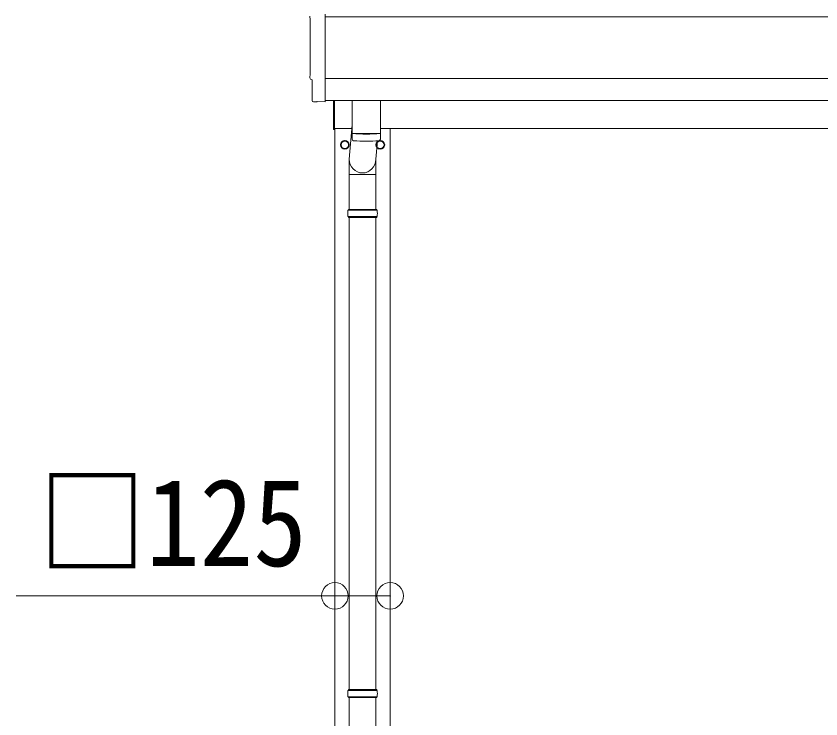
# Model space of a CAD drawing. Units: millimetres at full size, sheet at 1:60; details may follow other scales. Extents: x -16864 to 16864, y -11640 to 11640.
# Drawn here: x -11324 to -9504, y -6141 to -4553 of the extents above; entities that cross this region are included whole.
import ezdxf
from ezdxf.enums import TextEntityAlignment as Align

# ---------------------------------------------------------------- set-up
doc = ezdxf.new("R2010")
doc.units = ezdxf.units.MM
doc.header["$LTSCALE"] = 60
doc.header["$PDMODE"] = 32
doc.header["$PDSIZE"] = 60
for name, color, linetype, lineweight in [('0-2_TEXT1', 4, 'Continuous', 9), ('0-8_TABLE1', 6, 'Continuous', 9), ('0-9_DIM1', 7, 'Continuous', 9)]:
    doc.layers.add(name, color=color, linetype=linetype, lineweight=lineweight)
doc.styles.add('ＭＳ ゴシック', font='')
doc.styles.get('ＭＳ ゴシック').set_extended_font_data('MS Gothic')

msp = doc.modelspace()

# ---------------------------------------------------------------- linework, layer by layer
at = {"layer": '0-2_TEXT1'}
for p, q in [((-10625.27, -4547.93), (-10625.27, -4746.79)), ((-10625.27, -4554.05), (-6983.27, -4554.05)), ((-6983.27, -4693.94), (-10625.27, -4693.94)), ((-10644.9, -4746.79), (-10651.82, -4746.43)), ((-10625.27, -4743.76), (-6983.27, -4743.76)), ((-10606.27, -4809.16), (-10606.27, -4743.86)), ((-10604.27, -4743.86), (-10604.27, -4809.16)), ((-10604.27, -4809.16), (-10606.27, -4809.16)), ((-10604.27, -4806.66), (-10564.97, -4806.66)), ((-10603.27, -7806.66), (-10603.27, -4806.66)), ((-10500.27, -4806.66), (-7108.27, -4806.66)), ((-10478.27, -4806.66), (-10478.27, -7806.66)), ((-10572.17, -4843.41), (-10572.27, -4843.41)), ((-10572.17, -4843.91), (-10572.27, -4843.91)), ((-10509.36, -4843.41), (-10509.26, -4843.41)), ((-10509.36, -4843.91), (-10509.26, -4843.91))]:
    msp.add_line(p, q, dxfattribs=at)
for points in [[(-10654.66, -4743.44), (-10654.66, -4696.41), (-10655.26, -4696.41)], [(-10644.16, -4746.51), (-10643.49, -4745.88), (-10625.27, -4746.79)]]:
    msp.add_lwpolyline(points, dxfattribs=at)
for points in [[(-10580.77, -4833.85), (-10589.27, -4838.76), (-10589.27, -4848.57), (-10580.77, -4853.48), (-10572.27, -4848.57), (-10572.27, -4838.76)], [(-10500.77, -4833.85), (-10492.27, -4838.76), (-10492.27, -4848.57), (-10500.77, -4853.48), (-10509.27, -4848.57), (-10509.27, -4838.76)]]:
    msp.add_lwpolyline(points, close=True, dxfattribs=at)
for centre, radius in [((-10580.77, -4843.66), 10), ((-10580.77, -4843.66), 8.5), ((-10500.77, -4843.66), 10), ((-10500.77, -4843.66), 8.5)]:
    msp.add_circle(centre, radius, dxfattribs=at)
for centre, start, end in [((-10580.77, -4843.66), 111.25399, 128.74601), ((-10580.77, -4843.66), 51.25399, 68.74601), ((-10500.77, -4843.66), 111.25399, 128.74601), ((-10500.77, -4843.66), 51.25399, 68.74601), ((-10580.77, -4843.66), 171.25399, 188.74601), ((-10580.77, -4843.66), 231.25399, 248.74601), ((-10580.77, -4843.66), 291.25399, 308.74601), ((-10580.77, -4843.66), 1.66581, 8.74601), ((-10580.77, -4843.66), 351.25399, 358.33419), ((-10500.77, -4843.66), 171.25399, 178.33419), ((-10500.77, -4843.66), 181.66581, 188.74601), ((-10500.77, -4843.66), 231.25399, 248.74601), ((-10500.77, -4843.66), 291.25399, 308.74601), ((-10500.77, -4843.66), 351.25399, 8.74601)]:
    msp.add_arc(centre, 8.6, start, end, dxfattribs=at)
for centre, major_axis, ratio, start_param, end_param in [((-15422.54, -4623.01), (4763.38, 0), 0.99863, 6.2686928, 6.2979817), ((-10655.26, -4692.01), (-4.41, 0), 0.99863, 6.2686928, 7.8539816), ((-10651.65, -4743.43), (-2.18, -2.07), 0.9974, 5.5252311, 7.0411395), ((-10644.84, -4745.79), (-0.727, -0.69), 0.9974, 0.7579542, 1.5707963)]:
    msp.add_ellipse(centre, major_axis=major_axis, ratio=ratio, start_param=start_param, end_param=end_param, dxfattribs=at)
at = {"layer": '0-8_TABLE1'}
for p, q in [((-10603.27, -5863.15), (-11324.26, -5863.15)), ((-10478.27, -5863.15), (-10603.27, -5863.15))]:
    msp.add_line(p, q, dxfattribs=at)
for p in [(-10603.27, -5863.15), (-10478.27, -5863.15)]:
    msp.add_point(p, dxfattribs=at)
at = {"layer": '0-9_DIM1'}
for p, q in [((-10564.27, -4743.76), (-10564.27, -4817.22)), ((-10500.27, -4743.76), (-10500.27, -4817.22)), ((-10564.27, -4798.4), (-10570.82, -4875.71)), ((-10564.07, -4831.2), (-10564.3, -4818.21)), ((-10559.79, -4817.5), (-10559.77, -4818.5)), ((-10504.74, -4817.5), (-10504.76, -4818.5)), ((-10500.24, -4818.21), (-10500.46, -4831.2)), ((-10507.27, -4834.56), (-10510.71, -4875.71)), ((-10570.92, -4910.38), (-10570.92, -4875.71)), ((-10510.62, -4910.38), (-10510.62, -4875.71)), ((-10570.92, -4910.38), (-10540.77, -4910.38)), ((-10570.77, -4910.38), (-10570.77, -4989.67)), ((-10510.62, -4910.38), (-10540.77, -4910.38)), ((-10510.77, -4910.38), (-10510.77, -4989.67)), ((-10507.77, -4991.67), (-10573.77, -4991.67)), ((-10508.77, -4989.67), (-10572.77, -4989.67)), ((-10572.77, -4989.67), (-10572.77, -4991.67)), ((-10508.77, -4989.67), (-10508.77, -4991.67)), ((-10507.77, -5005.67), (-10573.77, -5005.67)), ((-10572.77, -5007.67), (-10572.77, -5005.67)), ((-10508.77, -5007.67), (-10572.77, -5007.67)), ((-10570.77, -5007.67), (-10570.77, -6075.16)), ((-10510.77, -5007.67), (-10510.77, -6075.16)), ((-10508.77, -5007.67), (-10508.77, -5005.67)), ((-10507.77, -6077.16), (-10573.77, -6077.16)), ((-10508.77, -6075.16), (-10572.77, -6075.16)), ((-10572.77, -6075.16), (-10572.77, -6077.16)), ((-10508.77, -6075.16), (-10508.77, -6077.16)), ((-10507.77, -6091.16), (-10573.77, -6091.16)), ((-10572.77, -6093.16), (-10572.77, -6091.16)), ((-10508.77, -6093.16), (-10572.77, -6093.16)), ((-10570.77, -6093.16), (-10570.77, -7097.66)), ((-10510.77, -6093.16), (-10510.77, -7097.66)), ((-10508.77, -6093.16), (-10508.77, -6091.16))]:
    msp.add_line(p, q, dxfattribs=at)
for centre, radius, start, end in [((-10532.27, -4337.48), 480.8, 266.18381, 273.81619), ((-10532.27, -4338.48), 480.8, 266.18381, 273.81619), ((-10560.65, -4830.96), 3.43, 183.91307, 262.91645), ((-10532.28, -4315.5), 519.67, 266.82357, 273.17802), ((-10503.88, -4830.96), 3.43, 277.00994, 356.09787), ((-10525.02, -4998.67), 49.25, 171.82876, 180.00002), ((-10525.02, -4998.67), 49.25, 180.00002, 188.17127), ((-10556.52, -4998.67), 49.25, 359.99998, 8.17124), ((-10556.52, -4998.67), 49.25, 351.82873, 359.99998), ((-10525.02, -6084.16), 49.25, 171.82876, 180.00002), ((-10556.52, -6084.16), 49.25, 359.99998, 8.17124), ((-10525.02, -6084.16), 49.25, 180.00002, 188.17127), ((-10556.52, -6084.16), 49.25, 351.82873, 359.99998)]:
    msp.add_arc(centre, radius, start, end, dxfattribs=at)
msp.add_ellipse((-10540.77, -4875.71), major_axis=(0, -31.56), ratio=0.952301, start_param=4.712389, end_param=7.8539816, dxfattribs=at)

# ---------------------------------------------------------------- texts
at = {"layer": '0-8_TABLE1', "color": 7, "style": 'ＭＳ ゴシック', "width": 0.9}
msp.add_text('□125', height=197.9, dxfattribs=at).set_placement((-11273.12, -5855.29), align=Align.BOTTOM_LEFT)

doc.saveas('drawing.dxf')
